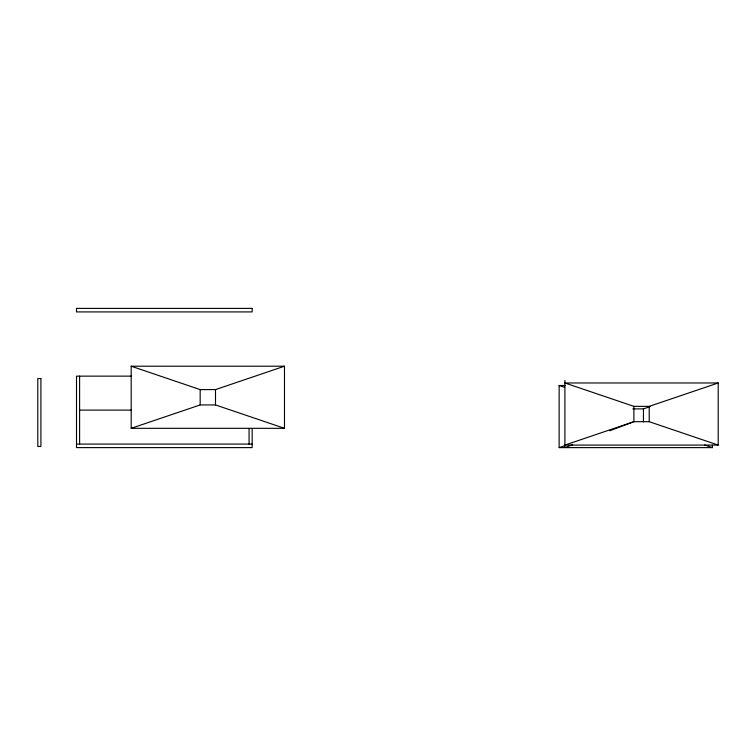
<?xml version="1.0" encoding="UTF-8"?>
<svg xmlns="http://www.w3.org/2000/svg" width="756" height="756" viewBox="0 0 756 756"><rect width="100%" height="100%" fill="white"/><g stroke="black" fill="none" stroke-linecap="round" stroke-linejoin="round"><path stroke-width="1.13" d="M572.566 444.726L564.902 447.609L564.902 380.485M609.799 430.74L633.887 421.697L649.215 421.697L718.2 445.086L718.2 382.971L564.902 382.971L633.887 406.359L649.215 406.359L718.2 382.971M131.185 366.206L200.17 389.605L215.498 389.605L284.483 366.206L284.483 428.321L131.185 428.321L131.185 366.206L284.483 366.206M131.185 428.321L200.17 404.933L215.498 404.933L284.483 428.321M632.838 408.883L643.45 408.883L650.122 406.624M565.034 385.494L559.138 385.494L559.138 447.609L564.704 445.719M131.383 376.138L76.507 376.138L76.507 447.609L252.173 447.609L252.173 428.85M79.607 410.111L131.383 410.111M76.507 444.084L252.173 444.084M718.2 445.086L564.902 445.086L633.887 421.697L633.887 406.359M559.138 447.609L712.435 447.609L712.435 445.256M559.138 385.494L564.704 387.374M704.639 444.963L712.435 447.609M649.215 406.359L649.215 421.697M643.45 408.883L643.45 421.857M249.064 428.85L249.064 444.084M215.498 389.605L215.498 404.933M200.17 389.605L200.17 404.933M79.607 376.138L79.607 444.084M252.173 308.391L76.507 308.391L76.507 311.916L252.173 311.916L252.173 308.391M40.909 378.529L37.8 378.529L37.8 446.475L40.909 446.475L40.909 378.529"/></g></svg>
